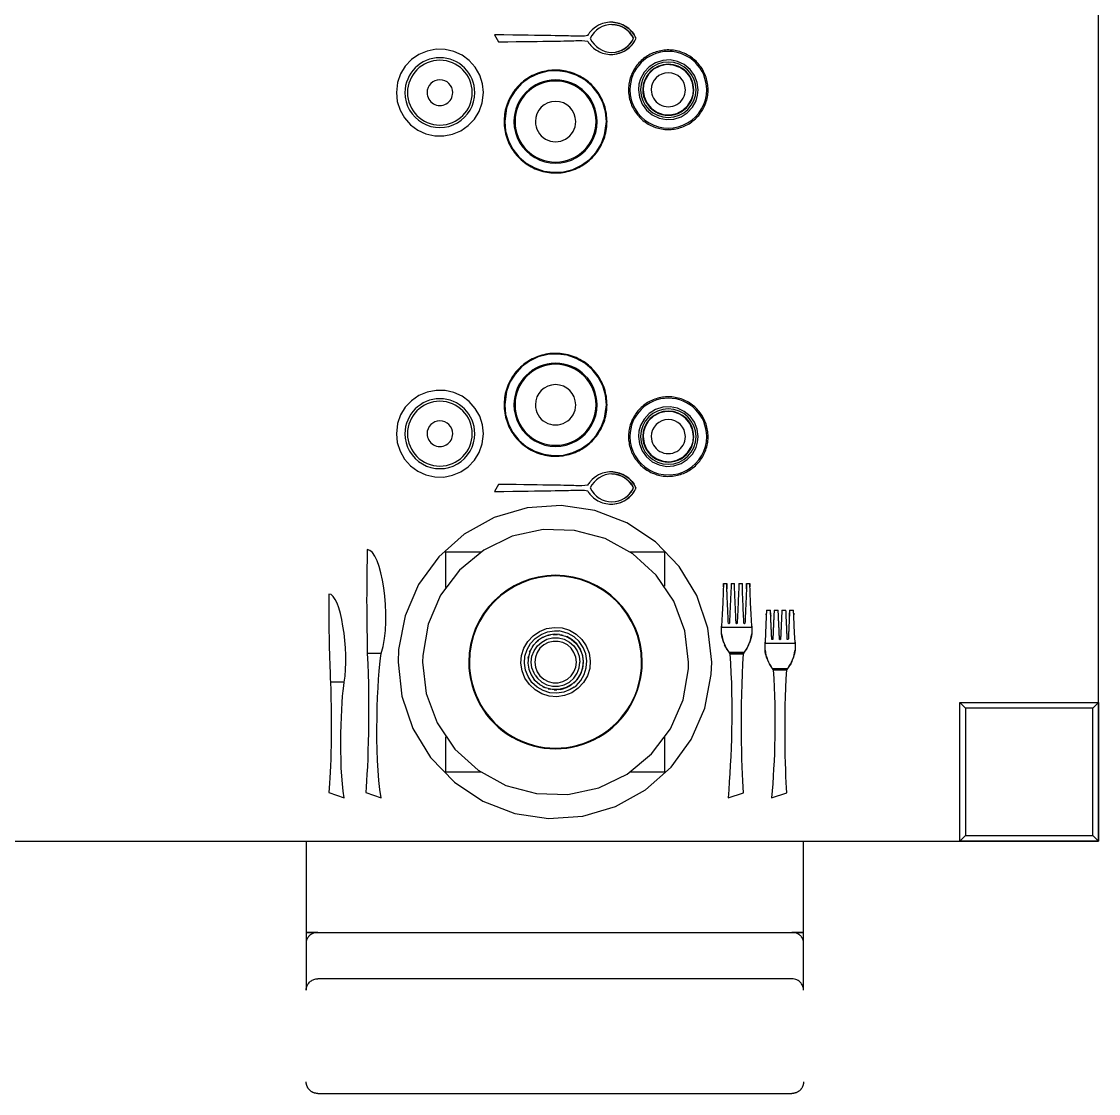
# Model space of a CAD drawing. Header units: metres. Extents: x -658 to -58, y -713 to -118.
# Drawn here: x -327.28 to -326.349, y -197.564 to -196.637 of the extents above; entities that cross this region are included whole.
import ezdxf

# ---------------------------------------------------------------- set-up
doc = ezdxf.new("R2010")
doc.units = ezdxf.units.M
doc.header["$LTSCALE"] = 100
doc.layers.add('plan', color=8, linetype='Continuous')

# ---------------------------------------------------------------- blocks, each defined once
blk = doc.blocks.new('Dinner_table_with_dinner_set_and_chairs_18111 - Dinner_table_with_dinner_set_and_chairs_18111-814789-الدور الاول')
for p, q in [((0.675, 1.21818), (0.265, 1.21818)), ((0.255, 1.12886), (0.255, 1.08797)), ((0.685, 1.08797), (0.685, 1.12886)), ((0.265, 1.11894), (0.675, 1.11894)), ((0.255, 1.08797), (0.255, 1.07881)), ((0.685, 1.07881), (0.685, 1.08797)), ((0.265, 1.07881), (0.255, 1.07881)), ((0.255, 1.07881), (0.255, 1)), ((0.255, 1.07881), (0.265, 1.07881)), ((0.675, 1.07881), (0.265, 1.07881)), ((0.675, 1.07881), (0.265, 1.07881)), ((0.685, 1.07881), (0.675, 1.07881)), ((0.675, 1.07881), (0.685, 1.07881)), ((0.685, 1), (0.685, 1.07881)), ((0, 0.88), (0, 1)), ((0.005, 0.995), (0, 1)), ((0, 1), (0.12, 1)), ((0.12, 1), (0, 1)), ((0, 1), (0, 0.88)), ((0.12, 1), (0.115, 0.995)), ((2.22, 1), (0.12, 1)), ((0.12, 1), (0.12, 0.88)), ((0.005, 0.995), (0.005, 0.885)), ((0.115, 0.995), (0.005, 0.995)), ((0.115, 0.885), (0.115, 0.995)), ((0.28261, 0.9626), (0.26943, 0.95815)), ((0.32028, 0.96251), (0.30693, 0.958)), ((0.63352, 0.95798), (0.62017, 0.9625)), ((0.66546, 0.95798), (0.65211, 0.9625)), ((0.375, 0.94), (0.375, 0.91009)), ((0.40496, 0.94), (0.375, 0.94)), ((0.56443, 0.94), (0.53354, 0.94)), ((0.56443, 0.90964), (0.56443, 0.94)), ((0, 0.88), (0.005, 0.885)), ((0.005, 0.885), (0.115, 0.885)), ((0.12, 0.88), (0.115, 0.885)), ((0.12, 0.88), (0, 0.88)), ((0, 0.88), (0, 0.12)), ((0.45997, 0.86705), (0.46659, 0.86882)), ((0.4706, 0.86896), (0.46845, 0.86897)), ((0.47585, 0.86809), (0.47381, 0.86857)), ((0.48063, 0.86617), (0.47894, 0.86699)), ((0.45369, 0.86318), (0.45158, 0.86113)), ((0.65211, 0.8625), (0.66411, 0.8625)), ((0.28216, 0.85046), (0.26848, 0.85046)), ((0.28122, 0.85174), (0.26943, 0.85174)), ((0.26943, 0.85174), (0.28122, 0.85174)), ((0.49318, 0.84164), (0.49294, 0.84023)), ((0.26232, 0.82882), (0.26232, 0.83461)), ((0.28832, 0.82882), (0.26232, 0.82882)), ((0.28832, 0.83461), (0.28832, 0.82882)), ((0.31966, 0.83653), (0.30598, 0.83653)), ((0.31872, 0.83782), (0.30693, 0.83782)), ((0.30693, 0.83782), (0.31872, 0.83782)), ((0.48949, 0.83185), (0.48822, 0.83009)), ((0.49189, 0.83659), (0.49119, 0.8349)), ((0.62017, 0.83773), (0.63217, 0.83773)), ((0.29982, 0.81489), (0.29982, 0.82069)), ((0.32582, 0.82069), (0.32582, 0.81489)), ((0.46273, 0.82192), (0.46488, 0.82141)), ((0.47144, 0.8211), (0.46783, 0.82106)), ((0.4768, 0.82217), (0.47374, 0.8214)), ((0.48175, 0.82442), (0.47928, 0.82313)), ((0.48605, 0.82771), (0.48419, 0.82609)), ((0.32582, 0.81489), (0.29982, 0.81489)), ((0.2635, 0.80275), (0.26343, 0.80419)), ((0.28721, 0.80419), (0.28714, 0.80275)), ((0.26702, 0.80007), (0.26362, 0.80007)), ((0.27372, 0.80007), (0.27022, 0.80007)), ((0.28042, 0.80007), (0.27692, 0.80007)), ((0.28702, 0.80007), (0.28362, 0.80007)), ((0.30153, 0.77698), (0.3014, 0.77994)), ((0.30432, 0.77698), (0.30153, 0.77698)), ((0.30432, 0.77698), (0.30153, 0.77698)), ((0.31102, 0.77698), (0.30792, 0.77698)), ((0.31772, 0.77698), (0.31462, 0.77698)), ((0.32411, 0.77698), (0.32132, 0.77698)), ((0.32411, 0.77698), (0.32132, 0.77698)), ((0.32424, 0.77994), (0.32411, 0.77698)), ((0.375, 0.77945), (0.375, 0.75)), ((0.56443, 0.75), (0.56443, 0.78059)), ((0.375, 0.75), (0.40532, 0.75)), ((0.53389, 0.75), (0.56443, 0.75)), ((0.51876, 0.69133), (0.52234, 0.69755)), ((0.52234, 0.30245), (0.51876, 0.30867))]:
    blk.add_line(p, q)
at = {"flags": 128}
for points in [[(0.255, 1.20818), (0.25501, 1.20858), (0.25503, 1.20898), (0.25507, 1.20938), (0.25513, 1.20977), (0.2552, 1.21017), (0.25529, 1.21056), (0.25539, 1.21094), (0.25551, 1.21133), (0.25564, 1.2117), (0.25579, 1.21207), (0.25595, 1.21244), (0.25613, 1.2128), (0.25632, 1.21315), (0.25653, 1.21349), (0.25675, 1.21383), (0.25698, 1.21415), (0.25722, 1.21447), (0.25748, 1.21477), (0.25775, 1.21507), (0.25803, 1.21535), (0.25833, 1.21563), (0.25863, 1.21589), (0.25894, 1.21614), (0.25926, 1.21637), (0.2596, 1.2166), (0.25994, 1.2168), (0.26029, 1.217), (0.26064, 1.21718), (0.26101, 1.21735), (0.26138, 1.2175), (0.26175, 1.21764), (0.26213, 1.21776), (0.26252, 1.21787), (0.26291, 1.21796), (0.2633, 1.21803), (0.2637, 1.21809), (0.26409, 1.21814), (0.26449, 1.21817), (0.26489, 1.21818), (0.265, 1.21818)], [(0.675, 1.21818), (0.6754, 1.21817), (0.6758, 1.21815), (0.6762, 1.21811), (0.67659, 1.21805), (0.67699, 1.21798), (0.67738, 1.21789), (0.67776, 1.21779), (0.67815, 1.21767), (0.67852, 1.21754), (0.67889, 1.21739), (0.67926, 1.21723), (0.67962, 1.21705), (0.67997, 1.21686), (0.68031, 1.21665), (0.68065, 1.21643), (0.68097, 1.2162), (0.68129, 1.21596), (0.68159, 1.2157), (0.68189, 1.21543), (0.68217, 1.21515), (0.68245, 1.21486), (0.68271, 1.21455), (0.68296, 1.21424), (0.68319, 1.21392), (0.68341, 1.21358), (0.68362, 1.21324), (0.68382, 1.21289), (0.684, 1.21254), (0.68417, 1.21217), (0.68432, 1.2118), (0.68446, 1.21143), (0.68458, 1.21105), (0.68469, 1.21066), (0.68478, 1.21027), (0.68485, 1.20988), (0.68491, 1.20948), (0.68496, 1.20909), (0.68499, 1.20869), (0.685, 1.20829), (0.685, 1.20818)], [(0.60557, 0.845), (0.60234, 0.87441), (0.59281, 0.90242), (0.57743, 0.9277), (0.55693, 0.94904), (0.53228, 0.96542), (0.50468, 0.97606), (0.47542, 0.98046), (0.4459, 0.97841), (0.41753, 0.97001), (0.39166, 0.95565), (0.36952, 0.93601), (0.35217, 0.91205), (0.34043, 0.88489), (0.33486, 0.85582), (0.33443, 0.845)], [(0.58443, 0.845), (0.58119, 0.87209), (0.57167, 0.89765), (0.55639, 0.92026), (0.53621, 0.93862), (0.51228, 0.95172), (0.48593, 0.95881), (0.45866, 0.95949), (0.43199, 0.95374), (0.40743, 0.94186), (0.38636, 0.92453), (0.36997, 0.90273), (0.35917, 0.87767), (0.35457, 0.85078), (0.35443, 0.845)], [(0.44037, 0.83722), (0.43937, 0.84387), (0.43987, 0.85057), (0.44185, 0.85699), (0.44521, 0.8628), (0.44978, 0.86773), (0.45533, 0.87151), (0.46158, 0.87397), (0.46822, 0.87497), (0.47492, 0.87447), (0.48134, 0.87249), (0.48716, 0.86913), (0.49208, 0.86456), (0.49587, 0.85901), (0.49832, 0.85275)], [(0.45333, 0.86672), (0.45173, 0.86545), (0.44762, 0.86102), (0.4446, 0.85579), (0.44282, 0.85001), (0.44236, 0.84398), (0.44326, 0.838)], [(0.44544, 0.845), (0.44609, 0.85054), (0.448, 0.85578), (0.45107, 0.86044), (0.45513, 0.86427), (0.45997, 0.86705)], [(0.45333, 0.86672), (0.45673, 0.86886), (0.46236, 0.87107), (0.46834, 0.87197), (0.47436, 0.87152), (0.48014, 0.86974), (0.48538, 0.86671), (0.48981, 0.8626), (0.49322, 0.85761), (0.49542, 0.85198)], [(0.45929, 0.86678), (0.45813, 0.86621), (0.45599, 0.86493)], [(0.46548, 0.86868), (0.46313, 0.86817), (0.46085, 0.86743)], [(0.46659, 0.86882), (0.47237, 0.86881), (0.47797, 0.86741), (0.48308, 0.86472), (0.4874, 0.86089), (0.48833, 0.85978)], [(0.45103, 0.8605), (0.45003, 0.85924), (0.44735, 0.85459), (0.44576, 0.84945), (0.44536, 0.84409), (0.44616, 0.83878)], [(0.48703, 0.85645), (0.48515, 0.85893), (0.48136, 0.86228), (0.47687, 0.86464), (0.47196, 0.86585), (0.4669, 0.86585), (0.46198, 0.86464), (0.4575, 0.86228), (0.45371, 0.85893), (0.45083, 0.85476), (0.44904, 0.85003), (0.44843, 0.845)], [(0.48743, 0.845), (0.4869, 0.84931), (0.48537, 0.85337), (0.4829, 0.85694), (0.47965, 0.85981), (0.47581, 0.86183), (0.4716, 0.86287), (0.46726, 0.86287), (0.46304, 0.86183), (0.4592, 0.85981), (0.45595, 0.85694), (0.45349, 0.85337), (0.45195, 0.84931), (0.45143, 0.845)], [(0.49253, 0.8512), (0.49056, 0.8562), (0.48754, 0.86064)], [(0.26943, 0.85174), (0.26895, 0.8511), (0.26848, 0.85046)], [(0.28216, 0.85046), (0.2817, 0.8511), (0.28122, 0.85174)], [(0.49832, 0.85275), (0.49932, 0.84611), (0.49882, 0.83941), (0.49684, 0.83299), (0.49348, 0.82717), (0.48891, 0.82225), (0.48336, 0.81847), (0.47711, 0.81601), (0.47047, 0.81501), (0.46377, 0.81551), (0.45735, 0.81749), (0.45153, 0.82085), (0.44661, 0.82542), (0.44282, 0.83097), (0.44037, 0.83722)], [(0.46605, 0.82122), (0.47024, 0.82101), (0.47556, 0.82181), (0.48056, 0.82377), (0.485, 0.8268), (0.48865, 0.83074), (0.49134, 0.83539), (0.49293, 0.84053), (0.49333, 0.84589), (0.49253, 0.8512)], [(0.49542, 0.85198), (0.49633, 0.846), (0.49587, 0.83997), (0.49409, 0.83419), (0.49107, 0.82896), (0.48696, 0.82452), (0.48196, 0.82112), (0.47633, 0.81891), (0.47035, 0.81801), (0.46634, 0.81816)], [(0.48703, 0.85645), (0.48802, 0.85476), (0.48982, 0.85003), (0.49043, 0.845)], [(0.33443, 0.845), (0.33766, 0.81559), (0.34719, 0.78758), (0.36257, 0.7623), (0.38307, 0.74096), (0.40772, 0.72458), (0.43532, 0.71394), (0.46458, 0.70954), (0.4941, 0.71159), (0.52247, 0.71999), (0.54834, 0.73435), (0.57048, 0.75399), (0.58783, 0.77795), (0.59957, 0.80511), (0.60514, 0.83418), (0.60557, 0.845)], [(0.35443, 0.845), (0.35766, 0.81791), (0.36719, 0.79235), (0.38247, 0.76974), (0.40264, 0.75138), (0.42658, 0.73828), (0.45292, 0.73119), (0.48019, 0.73051), (0.50686, 0.73626), (0.53142, 0.74814), (0.55249, 0.76547), (0.56889, 0.78727), (0.57969, 0.81233), (0.58428, 0.83922), (0.58443, 0.845)], [(0.46654, 0.82119), (0.46092, 0.82257), (0.4558, 0.82526), (0.45147, 0.82909), (0.44819, 0.83385), (0.44614, 0.83926), (0.44544, 0.845)], [(0.44616, 0.83878), (0.44813, 0.83377), (0.45115, 0.82933), (0.45509, 0.82568), (0.45975, 0.82299)], [(0.49043, 0.845), (0.48982, 0.83997), (0.48802, 0.83524), (0.48515, 0.83107), (0.48136, 0.82772), (0.47687, 0.82536), (0.47196, 0.82415), (0.4669, 0.82415), (0.46198, 0.82536), (0.4575, 0.82772), (0.45371, 0.83107), (0.45083, 0.83524), (0.44904, 0.83997), (0.44843, 0.845)], [(0.45143, 0.845), (0.45195, 0.84069), (0.45349, 0.83663), (0.45595, 0.83306), (0.4592, 0.83019), (0.46304, 0.82817), (0.46726, 0.82713), (0.4716, 0.82713), (0.47581, 0.82817), (0.47965, 0.83019), (0.4829, 0.83306), (0.48537, 0.83663), (0.4869, 0.84069), (0.48743, 0.845)], [(0.30693, 0.83782), (0.30645, 0.83718), (0.30598, 0.83653)], [(0.31966, 0.83653), (0.3192, 0.83718), (0.31872, 0.83782)], [(0.44326, 0.838), (0.44547, 0.83237), (0.44888, 0.82738), (0.45331, 0.82326), (0.45855, 0.82024), (0.46432, 0.81846), (0.46634, 0.81816)], [(0.26232, 0.82786), (0.26272, 0.81996), (0.26305, 0.81274), (0.26336, 0.80571), (0.26362, 0.80007)], [(0.28702, 0.80007), (0.28728, 0.80571), (0.2876, 0.81274), (0.28792, 0.81996), (0.28832, 0.82786)], [(0.29982, 0.81393), (0.30033, 0.80354), (0.30077, 0.79386), (0.30119, 0.78453), (0.30153, 0.77698)], [(0.32411, 0.77698), (0.32445, 0.78453), (0.32487, 0.79386), (0.32531, 0.80354), (0.32582, 0.81393)], [(0.41996, 0.70836), (0.4163, 0.70786), (0.41297, 0.70688), (0.4101, 0.7056), (0.40773, 0.70416), (0.40582, 0.70271), (0.40431, 0.70131), (0.40313, 0.70002), (0.40221, 0.69886), (0.40151, 0.69786)], [(0.42073, 0.70649), (0.41755, 0.70625), (0.41457, 0.70556), (0.41195, 0.70455), (0.40975, 0.70336), (0.40797, 0.70211), (0.40655, 0.70089), (0.40544, 0.69975), (0.40457, 0.69871), (0.40389, 0.69779), (0.40336, 0.69697), (0.40295, 0.69626), (0.40262, 0.69564), (0.40237, 0.6951), (0.40217, 0.69465), (0.40207, 0.69441)], [(0.41996, 0.68061), (0.4163, 0.68111), (0.41297, 0.68209), (0.4101, 0.68337), (0.40773, 0.68481), (0.40582, 0.68626), (0.40431, 0.68766), (0.40313, 0.68895), (0.40221, 0.69011), (0.40151, 0.69111)], [(0.42073, 0.68232), (0.41755, 0.68257), (0.41457, 0.68325), (0.41195, 0.68426), (0.40975, 0.68545), (0.40797, 0.6867), (0.40655, 0.68792), (0.40544, 0.68906), (0.40457, 0.6901), (0.40389, 0.69103), (0.40336, 0.69184), (0.40295, 0.69256), (0.40262, 0.69318), (0.40237, 0.69371), (0.40217, 0.69417), (0.40207, 0.69441)], [(0.40633, 0.65), (0.4063, 0.65138), (0.40622, 0.65275), (0.40608, 0.65412), (0.40589, 0.65548), (0.40564, 0.65683), (0.40534, 0.65818), (0.40499, 0.65951), (0.40458, 0.66082), (0.40412, 0.66212), (0.40361, 0.6634), (0.40305, 0.66465), (0.40244, 0.66588), (0.40178, 0.66709), (0.40107, 0.66827), (0.40032, 0.66942), (0.39952, 0.67054), (0.39868, 0.67163), (0.39779, 0.67268), (0.39686, 0.6737), (0.39589, 0.67468), (0.39489, 0.67562), (0.39385, 0.67651), (0.39277, 0.67737), (0.39166, 0.67818), (0.39051, 0.67895), (0.38934, 0.67967), (0.38814, 0.68034), (0.38692, 0.68096), (0.38566, 0.68154), (0.38439, 0.68206), (0.3831, 0.68253), (0.38179, 0.68296), (0.38046, 0.68332), (0.37913, 0.68364), (0.37777, 0.6839), (0.37641, 0.68411), (0.37505, 0.68426), (0.37367, 0.68436), (0.3723, 0.6844), (0.37092, 0.68438), (0.36955, 0.68432), (0.36818, 0.68419), (0.36681, 0.68402), (0.36546, 0.68379), (0.36411, 0.6835), (0.36278, 0.68316), (0.36146, 0.68277), (0.36016, 0.68232), (0.35887, 0.68183), (0.35761, 0.68128), (0.35637, 0.68068), (0.35516, 0.68004), (0.35397, 0.67934), (0.35281, 0.6786), (0.35168, 0.67781), (0.35059, 0.67698), (0.34953, 0.67611), (0.3485, 0.67519), (0.34751, 0.67423), (0.34656, 0.67324), (0.34565, 0.6722), (0.34479, 0.67113), (0.34396, 0.67003), (0.34318, 0.6689), (0.34245, 0.66773), (0.34177, 0.66654), (0.34113, 0.66532), (0.34054, 0.66408), (0.34, 0.66281), (0.33952, 0.66152), (0.33908, 0.66022), (0.3387, 0.6589), (0.33837, 0.65756), (0.33809, 0.65621), (0.33787, 0.65485), (0.33771, 0.65349), (0.33759, 0.65212), (0.33754, 0.65074), (0.33753, 0.65)], [(0.60707, 0.6475), (0.60626, 0.65525), (0.60388, 0.66267), (0.60002, 0.66943), (0.59485, 0.67526), (0.58859, 0.6799), (0.58151, 0.68315), (0.57391, 0.68487), (0.56612, 0.68499), (0.55847, 0.68351), (0.55129, 0.68048), (0.54489, 0.67604), (0.53954, 0.67038), (0.53547, 0.66374), (0.53286, 0.6564), (0.53179, 0.6475)], [(0.39771, 0.65), (0.3969, 0.65641), (0.39452, 0.66242), (0.39072, 0.66765), (0.38574, 0.67177), (0.37989, 0.67453), (0.37354, 0.67574), (0.36709, 0.67533), (0.36094, 0.67333), (0.35548, 0.66986), (0.35106, 0.66515), (0.34795, 0.65948), (0.34658, 0.65473), (0.34614, 0.65)], [(0.3937, 0.65), (0.39289, 0.65589), (0.39051, 0.66135), (0.38675, 0.66595), (0.38188, 0.66937), (0.37626, 0.67134), (0.37032, 0.67172), (0.36451, 0.67047), (0.35924, 0.6677), (0.35493, 0.6636), (0.35188, 0.65849), (0.35057, 0.65425), (0.35015, 0.65)], [(0.51393, 0.6225), (0.51389, 0.62428), (0.51379, 0.62606), (0.51361, 0.62783), (0.51336, 0.62959), (0.51304, 0.63134), (0.51265, 0.63308), (0.51219, 0.6348), (0.51167, 0.6365), (0.51108, 0.63818), (0.51042, 0.63983), (0.50969, 0.64145), (0.5089, 0.64305), (0.50805, 0.64461), (0.50713, 0.64614), (0.50616, 0.64763), (0.50512, 0.64908), (0.50403, 0.65048), (0.50288, 0.65184), (0.50168, 0.65316), (0.50043, 0.65442), (0.49913, 0.65564), (0.49778, 0.6568), (0.49639, 0.6579), (0.49495, 0.65895), (0.49347, 0.65995), (0.49195, 0.66088), (0.4904, 0.66175), (0.48882, 0.66255), (0.4872, 0.6633), (0.48555, 0.66398), (0.48388, 0.66459), (0.48219, 0.66513), (0.48047, 0.66561), (0.47874, 0.66601), (0.47699, 0.66635), (0.47523, 0.66662), (0.47346, 0.66682), (0.47169, 0.66694), (0.46991, 0.667), (0.46813, 0.66698), (0.46635, 0.66689), (0.46458, 0.66673), (0.46281, 0.66651), (0.46106, 0.66621), (0.45932, 0.66584), (0.45759, 0.6654), (0.45589, 0.66489), (0.4542, 0.66431), (0.45254, 0.66367), (0.45091, 0.66296), (0.44931, 0.66219), (0.44773, 0.66135), (0.4462, 0.66046), (0.4447, 0.6595), (0.44324, 0.65848), (0.44182, 0.6574), (0.44045, 0.65627), (0.43912, 0.65508), (0.43784, 0.65385), (0.43661, 0.65256), (0.43544, 0.65122), (0.43432, 0.64984), (0.43325, 0.64841), (0.43224, 0.64695), (0.4313, 0.64544), (0.43041, 0.6439), (0.42958, 0.64232), (0.42882, 0.64071), (0.42813, 0.63907), (0.4275, 0.63741), (0.42694, 0.63572), (0.42644, 0.63401), (0.42602, 0.63228), (0.42566, 0.63054), (0.42537, 0.62878), (0.42516, 0.62701), (0.42501, 0.62524), (0.42494, 0.62346), (0.42493, 0.6225)], [(0.51338, 0.6225), (0.51258, 0.63087), (0.51019, 0.63894), (0.50631, 0.64641), (0.50108, 0.65299), (0.49469, 0.65847), (0.48738, 0.66262), (0.47941, 0.66531), (0.47107, 0.66642), (0.46267, 0.66593), (0.45452, 0.66385), (0.44692, 0.66025), (0.44014, 0.65527), (0.43443, 0.64909), (0.43, 0.64194), (0.42702, 0.63407), (0.42547, 0.6225)], [(0.33753, 0.65), (0.33756, 0.64862), (0.33764, 0.64725), (0.33778, 0.64588), (0.33797, 0.64452), (0.33821, 0.64317), (0.33851, 0.64182), (0.33887, 0.64049), (0.33927, 0.63918), (0.33973, 0.63788), (0.34024, 0.6366), (0.3408, 0.63535), (0.34142, 0.63412), (0.34208, 0.63291), (0.34278, 0.63173), (0.34354, 0.63058), (0.34434, 0.62946), (0.34518, 0.62837), (0.34607, 0.62732), (0.34699, 0.6263), (0.34796, 0.62532), (0.34897, 0.62438), (0.35001, 0.62349), (0.35109, 0.62263), (0.3522, 0.62182), (0.35334, 0.62105), (0.35451, 0.62033), (0.35571, 0.61966), (0.35694, 0.61904), (0.35819, 0.61846), (0.35946, 0.61794), (0.36076, 0.61747), (0.36206, 0.61704), (0.36339, 0.61668), (0.36473, 0.61636), (0.36608, 0.6161), (0.36744, 0.61589), (0.36881, 0.61574), (0.37018, 0.61564), (0.37156, 0.6156), (0.37293, 0.61562), (0.37431, 0.61568), (0.37568, 0.61581), (0.37704, 0.61598), (0.3784, 0.61621), (0.37974, 0.6165), (0.38108, 0.61684), (0.3824, 0.61723), (0.3837, 0.61768), (0.38498, 0.61817), (0.38624, 0.61872), (0.38748, 0.61932), (0.3887, 0.61996), (0.38988, 0.62066), (0.39104, 0.6214), (0.39217, 0.62219), (0.39327, 0.62302), (0.39433, 0.62389), (0.39536, 0.62481), (0.39634, 0.62577), (0.39729, 0.62676), (0.3982, 0.6278), (0.39907, 0.62887), (0.39989, 0.62997), (0.40067, 0.6311), (0.4014, 0.63227), (0.40209, 0.63346), (0.40273, 0.63468), (0.40332, 0.63592), (0.40385, 0.63719), (0.40434, 0.63848), (0.40477, 0.63978), (0.40516, 0.6411), (0.40549, 0.64244), (0.40576, 0.64379), (0.40598, 0.64515), (0.40615, 0.64651), (0.40626, 0.64788), (0.40632, 0.64926), (0.40633, 0.65)], [(0.34614, 0.65), (0.34695, 0.64359), (0.34933, 0.63758), (0.35313, 0.63235), (0.35811, 0.62823), (0.36396, 0.62547), (0.37031, 0.62426), (0.37677, 0.62467), (0.38291, 0.62667), (0.38837, 0.63014), (0.3928, 0.63485), (0.39591, 0.64052), (0.39728, 0.64527), (0.39771, 0.65)], [(0.35015, 0.65), (0.35097, 0.64411), (0.35334, 0.63865), (0.35711, 0.63405), (0.36198, 0.63063), (0.36759, 0.62866), (0.37353, 0.62828), (0.37935, 0.62953), (0.38461, 0.6323), (0.38893, 0.6364), (0.39198, 0.64151), (0.39329, 0.64575), (0.3937, 0.65)], [(0.53179, 0.6475), (0.53259, 0.63975), (0.53498, 0.63233), (0.53884, 0.62557), (0.54401, 0.61974), (0.55027, 0.6151), (0.55735, 0.61185), (0.56495, 0.61013), (0.57274, 0.61001), (0.58039, 0.61149), (0.58756, 0.61452), (0.59397, 0.61896), (0.59932, 0.62462), (0.60339, 0.63126), (0.606, 0.6386), (0.60707, 0.6475)], [(0.42493, 0.6225), (0.42496, 0.62072), (0.42507, 0.61894), (0.42525, 0.61717), (0.4255, 0.61541), (0.42581, 0.61366), (0.4262, 0.61192), (0.42666, 0.6102), (0.42719, 0.6085), (0.42778, 0.60682), (0.42844, 0.60517), (0.42917, 0.60355), (0.42996, 0.60195), (0.43081, 0.60039), (0.43172, 0.59886), (0.4327, 0.59737), (0.43373, 0.59592), (0.43483, 0.59452), (0.43597, 0.59316), (0.43717, 0.59184), (0.43842, 0.59058), (0.43973, 0.58936), (0.44107, 0.5882), (0.44247, 0.5871), (0.44391, 0.58605), (0.44538, 0.58505), (0.4469, 0.58412), (0.44845, 0.58325), (0.45004, 0.58245), (0.45166, 0.5817), (0.4533, 0.58102), (0.45497, 0.58041), (0.45667, 0.57987), (0.45838, 0.57939), (0.46012, 0.57899), (0.46186, 0.57865), (0.46362, 0.57838), (0.46539, 0.57818), (0.46717, 0.57806), (0.46895, 0.578), (0.47073, 0.57802), (0.4725, 0.57811), (0.47428, 0.57827), (0.47604, 0.57849), (0.4778, 0.57879), (0.47954, 0.57916), (0.48126, 0.5796), (0.48297, 0.58011), (0.48465, 0.58069), (0.48631, 0.58133), (0.48795, 0.58204), (0.48955, 0.58281), (0.49112, 0.58365), (0.49266, 0.58454), (0.49416, 0.5855), (0.49562, 0.58652), (0.49703, 0.5876), (0.49841, 0.58873), (0.49973, 0.58992), (0.50101, 0.59115), (0.50224, 0.59244), (0.50342, 0.59378), (0.50454, 0.59516), (0.5056, 0.59659), (0.50661, 0.59805), (0.50756, 0.59956), (0.50845, 0.6011), (0.50927, 0.60268), (0.51003, 0.60429), (0.51073, 0.60593), (0.51136, 0.60759), (0.51192, 0.60928), (0.51241, 0.61099), (0.51284, 0.61272), (0.5132, 0.61446), (0.51348, 0.61622), (0.5137, 0.61799), (0.51384, 0.61976), (0.51392, 0.62154), (0.51393, 0.6225)], [(0.42547, 0.6225), (0.42628, 0.61413), (0.42866, 0.60606), (0.43254, 0.59859), (0.43777, 0.59201), (0.44416, 0.58653), (0.45148, 0.58238), (0.45945, 0.57969), (0.46779, 0.57858), (0.47618, 0.57907), (0.48434, 0.58115), (0.49194, 0.58475), (0.49872, 0.58973), (0.50443, 0.59591), (0.50885, 0.60306), (0.51183, 0.61093), (0.51338, 0.6225)], [(0.51393, 0.3775), (0.51389, 0.37928), (0.51379, 0.38106), (0.51361, 0.38283), (0.51336, 0.38459), (0.51304, 0.38634), (0.51265, 0.38808), (0.51219, 0.3898), (0.51167, 0.3915), (0.51108, 0.39318), (0.51042, 0.39483), (0.50969, 0.39645), (0.5089, 0.39805), (0.50805, 0.39961), (0.50713, 0.40114), (0.50616, 0.40263), (0.50512, 0.40408), (0.50403, 0.40548), (0.50288, 0.40684), (0.50168, 0.40816), (0.50043, 0.40942), (0.49913, 0.41064), (0.49778, 0.4118), (0.49639, 0.4129), (0.49495, 0.41395), (0.49347, 0.41495), (0.49195, 0.41588), (0.4904, 0.41675), (0.48882, 0.41755), (0.4872, 0.4183), (0.48555, 0.41898), (0.48388, 0.41959), (0.48219, 0.42013), (0.48047, 0.42061), (0.47874, 0.42101), (0.47699, 0.42135), (0.47523, 0.42162), (0.47346, 0.42182), (0.47169, 0.42194), (0.46991, 0.422), (0.46813, 0.42198), (0.46635, 0.42189), (0.46458, 0.42173), (0.46281, 0.42151), (0.46106, 0.42121), (0.45932, 0.42084), (0.45759, 0.4204), (0.45589, 0.41989), (0.4542, 0.41931), (0.45254, 0.41867), (0.45091, 0.41796), (0.44931, 0.41719), (0.44773, 0.41635), (0.4462, 0.41546), (0.4447, 0.4145), (0.44324, 0.41348), (0.44182, 0.4124), (0.44045, 0.41127), (0.43912, 0.41008), (0.43784, 0.40885), (0.43661, 0.40756), (0.43544, 0.40622), (0.43432, 0.40484), (0.43325, 0.40341), (0.43224, 0.40195), (0.4313, 0.40044), (0.43041, 0.3989), (0.42958, 0.39732), (0.42882, 0.39571), (0.42813, 0.39407), (0.4275, 0.39241), (0.42694, 0.39072), (0.42644, 0.38901), (0.42602, 0.38728), (0.42566, 0.38554), (0.42537, 0.38378), (0.42516, 0.38201), (0.42501, 0.38024), (0.42494, 0.37846), (0.42493, 0.3775)], [(0.51338, 0.3775), (0.51258, 0.38587), (0.51019, 0.39394), (0.50631, 0.40141), (0.50108, 0.40799), (0.49469, 0.41347), (0.48738, 0.41762), (0.47941, 0.42031), (0.47107, 0.42142), (0.46267, 0.42093), (0.45452, 0.41885), (0.44692, 0.41525), (0.44014, 0.41027), (0.43443, 0.40409), (0.43, 0.39694), (0.42702, 0.38907), (0.42547, 0.3775)], [(0.40633, 0.35), (0.4063, 0.35138), (0.40622, 0.35275), (0.40608, 0.35412), (0.40589, 0.35548), (0.40564, 0.35683), (0.40534, 0.35818), (0.40499, 0.35951), (0.40458, 0.36082), (0.40412, 0.36212), (0.40361, 0.3634), (0.40305, 0.36465), (0.40244, 0.36588), (0.40178, 0.36709), (0.40107, 0.36827), (0.40032, 0.36942), (0.39952, 0.37054), (0.39868, 0.37163), (0.39779, 0.37268), (0.39686, 0.3737), (0.39589, 0.37468), (0.39489, 0.37562), (0.39385, 0.37651), (0.39277, 0.37737), (0.39166, 0.37818), (0.39051, 0.37895), (0.38934, 0.37967), (0.38814, 0.38034), (0.38692, 0.38096), (0.38566, 0.38154), (0.38439, 0.38206), (0.3831, 0.38253), (0.38179, 0.38296), (0.38046, 0.38332), (0.37913, 0.38364), (0.37777, 0.3839), (0.37641, 0.38411), (0.37505, 0.38426), (0.37367, 0.38436), (0.3723, 0.3844), (0.37092, 0.38438), (0.36955, 0.38432), (0.36818, 0.38419), (0.36681, 0.38402), (0.36546, 0.38379), (0.36411, 0.3835), (0.36278, 0.38316), (0.36146, 0.38277), (0.36016, 0.38232), (0.35887, 0.38183), (0.35761, 0.38128), (0.35637, 0.38068), (0.35516, 0.38004), (0.35397, 0.37934), (0.35281, 0.3786), (0.35168, 0.37781), (0.35059, 0.37698), (0.34953, 0.37611), (0.3485, 0.37519), (0.34751, 0.37423), (0.34656, 0.37324), (0.34565, 0.3722), (0.34479, 0.37113), (0.34396, 0.37003), (0.34318, 0.3689), (0.34245, 0.36773), (0.34177, 0.36654), (0.34113, 0.36532), (0.34054, 0.36408), (0.34, 0.36281), (0.33952, 0.36152), (0.33908, 0.36022), (0.3387, 0.3589), (0.33837, 0.35756), (0.33809, 0.35621), (0.33787, 0.35485), (0.33771, 0.35349), (0.33759, 0.35212), (0.33754, 0.35074), (0.33753, 0.35)], [(0.60707, 0.3525), (0.60626, 0.36025), (0.60388, 0.36767), (0.60002, 0.37443), (0.59485, 0.38026), (0.58859, 0.3849), (0.58151, 0.38815), (0.57391, 0.38987), (0.56612, 0.38999), (0.55847, 0.38851), (0.55129, 0.38548), (0.54489, 0.38104), (0.53954, 0.37538), (0.53547, 0.36874), (0.53286, 0.3614), (0.53179, 0.3525)], [(0.39771, 0.35), (0.3969, 0.35641), (0.39452, 0.36242), (0.39072, 0.36765), (0.38574, 0.37177), (0.37989, 0.37453), (0.37354, 0.37574), (0.36709, 0.37533), (0.36094, 0.37333), (0.35548, 0.36986), (0.35106, 0.36515), (0.34795, 0.35948), (0.34658, 0.35473), (0.34614, 0.35)], [(0.42493, 0.3775), (0.42496, 0.37572), (0.42507, 0.37394), (0.42525, 0.37217), (0.4255, 0.37041), (0.42581, 0.36866), (0.4262, 0.36692), (0.42666, 0.3652), (0.42719, 0.3635), (0.42778, 0.36182), (0.42844, 0.36017), (0.42917, 0.35855), (0.42996, 0.35695), (0.43081, 0.35539), (0.43172, 0.35386), (0.4327, 0.35237), (0.43373, 0.35092), (0.43483, 0.34952), (0.43597, 0.34816), (0.43717, 0.34684), (0.43842, 0.34558), (0.43973, 0.34436), (0.44107, 0.3432), (0.44247, 0.3421), (0.44391, 0.34105), (0.44538, 0.34005), (0.4469, 0.33912), (0.44845, 0.33825), (0.45004, 0.33745), (0.45166, 0.3367), (0.4533, 0.33602), (0.45497, 0.33541), (0.45667, 0.33487), (0.45838, 0.33439), (0.46012, 0.33399), (0.46186, 0.33365), (0.46362, 0.33338), (0.46539, 0.33318), (0.46717, 0.33306), (0.46895, 0.333), (0.47073, 0.33302), (0.4725, 0.33311), (0.47428, 0.33327), (0.47604, 0.33349), (0.4778, 0.33379), (0.47954, 0.33416), (0.48126, 0.3346), (0.48297, 0.33511), (0.48465, 0.33569), (0.48631, 0.33633), (0.48795, 0.33704), (0.48955, 0.33781), (0.49112, 0.33865), (0.49266, 0.33954), (0.49416, 0.3405), (0.49562, 0.34152), (0.49703, 0.3426), (0.49841, 0.34373), (0.49973, 0.34492), (0.50101, 0.34615), (0.50224, 0.34744), (0.50342, 0.34878), (0.50454, 0.35016), (0.5056, 0.35159), (0.50661, 0.35305), (0.50756, 0.35456), (0.50845, 0.3561), (0.50927, 0.35768), (0.51003, 0.35929), (0.51073, 0.36093), (0.51136, 0.36259), (0.51192, 0.36428), (0.51241, 0.36599), (0.51284, 0.36772), (0.5132, 0.36946), (0.51348, 0.37122), (0.5137, 0.37299), (0.51384, 0.37476), (0.51392, 0.37654), (0.51393, 0.3775)], [(0.42547, 0.3775), (0.42628, 0.36913), (0.42866, 0.36106), (0.43254, 0.35359), (0.43777, 0.34701), (0.44416, 0.34153), (0.45148, 0.33738), (0.45945, 0.33469), (0.46779, 0.33358), (0.47618, 0.33407), (0.48434, 0.33615), (0.49194, 0.33975), (0.49872, 0.34473), (0.50443, 0.35091), (0.50885, 0.35806), (0.51183, 0.36593), (0.51338, 0.3775)], [(0.3937, 0.35), (0.39289, 0.35589), (0.39051, 0.36135), (0.38675, 0.36595), (0.38188, 0.36937), (0.37626, 0.37134), (0.37032, 0.37172), (0.36451, 0.37047), (0.35924, 0.3677), (0.35493, 0.3636), (0.35188, 0.35849), (0.35057, 0.35425), (0.35015, 0.35)], [(0.33753, 0.35), (0.33756, 0.34862), (0.33764, 0.34725), (0.33778, 0.34588), (0.33797, 0.34452), (0.33821, 0.34317), (0.33851, 0.34182), (0.33887, 0.34049), (0.33927, 0.33918), (0.33973, 0.33788), (0.34024, 0.3366), (0.3408, 0.33535), (0.34142, 0.33412), (0.34208, 0.33291), (0.34278, 0.33173), (0.34354, 0.33058), (0.34434, 0.32946), (0.34518, 0.32837), (0.34607, 0.32732), (0.34699, 0.3263), (0.34796, 0.32532), (0.34897, 0.32438), (0.35001, 0.32349), (0.35109, 0.32263), (0.3522, 0.32182), (0.35334, 0.32105), (0.35451, 0.32033), (0.35571, 0.31966), (0.35694, 0.31904), (0.35819, 0.31846), (0.35946, 0.31794), (0.36076, 0.31747), (0.36206, 0.31704), (0.36339, 0.31668), (0.36473, 0.31636), (0.36608, 0.3161), (0.36744, 0.31589), (0.36881, 0.31574), (0.37018, 0.31564), (0.37156, 0.3156), (0.37293, 0.31562), (0.37431, 0.31568), (0.37568, 0.31581), (0.37704, 0.31598), (0.3784, 0.31621), (0.37974, 0.3165), (0.38108, 0.31684), (0.3824, 0.31723), (0.3837, 0.31768), (0.38498, 0.31817), (0.38624, 0.31872), (0.38748, 0.31932), (0.3887, 0.31996), (0.38988, 0.32066), (0.39104, 0.3214), (0.39217, 0.32219), (0.39327, 0.32302), (0.39433, 0.32389), (0.39536, 0.32481), (0.39634, 0.32577), (0.39729, 0.32676), (0.3982, 0.3278), (0.39907, 0.32887), (0.39989, 0.32997), (0.40067, 0.3311), (0.4014, 0.33227), (0.40209, 0.33346), (0.40273, 0.33468), (0.40332, 0.33592), (0.40385, 0.33719), (0.40434, 0.33848), (0.40477, 0.33978), (0.40516, 0.3411), (0.40549, 0.34244), (0.40576, 0.34379), (0.40598, 0.34515), (0.40615, 0.34651), (0.40626, 0.34788), (0.40632, 0.34926), (0.40633, 0.35)], [(0.34614, 0.35), (0.34695, 0.34359), (0.34933, 0.33758), (0.35313, 0.33235), (0.35811, 0.32823), (0.36396, 0.32547), (0.37031, 0.32426), (0.37677, 0.32467), (0.38291, 0.32667), (0.38837, 0.33014), (0.3928, 0.33485), (0.39591, 0.34052), (0.39728, 0.34527), (0.39771, 0.35)], [(0.35015, 0.35), (0.35097, 0.34411), (0.35334, 0.33865), (0.35711, 0.33405), (0.36198, 0.33063), (0.36759, 0.32866), (0.37353, 0.32828), (0.37935, 0.32953), (0.38461, 0.3323), (0.38893, 0.3364), (0.39198, 0.34151), (0.39329, 0.34575), (0.3937, 0.35)], [(0.53179, 0.3525), (0.53259, 0.34475), (0.53498, 0.33733), (0.53884, 0.33057), (0.54401, 0.32474), (0.55027, 0.3201), (0.55735, 0.31685), (0.56495, 0.31513), (0.57274, 0.31501), (0.58039, 0.31649), (0.58756, 0.31952), (0.59397, 0.32396), (0.59932, 0.32962), (0.60339, 0.33626), (0.606, 0.3436), (0.60707, 0.3525)], [(0.41996, 0.31939), (0.4163, 0.31889), (0.41297, 0.31791), (0.4101, 0.31663), (0.40773, 0.31519), (0.40582, 0.31374), (0.40431, 0.31234), (0.40313, 0.31105), (0.40221, 0.30989), (0.40151, 0.30889)], [(0.42073, 0.31768), (0.41755, 0.31743), (0.41457, 0.31675), (0.41195, 0.31574), (0.40975, 0.31455), (0.40797, 0.3133), (0.40655, 0.31208), (0.40544, 0.31094), (0.40457, 0.3099), (0.40389, 0.30897), (0.40336, 0.30816), (0.40295, 0.30744), (0.40262, 0.30682), (0.40237, 0.30629), (0.40217, 0.30583), (0.40207, 0.30559)], [(0.41996, 0.29164), (0.4163, 0.29214), (0.41297, 0.29312), (0.4101, 0.2944), (0.40773, 0.29584), (0.40582, 0.29729), (0.40431, 0.29869), (0.40313, 0.29998), (0.40221, 0.30114), (0.40151, 0.30214)], [(0.42073, 0.29351), (0.41755, 0.29375), (0.41457, 0.29444), (0.41195, 0.29545), (0.40975, 0.29664), (0.40797, 0.29789), (0.40655, 0.29911), (0.40544, 0.30025), (0.40457, 0.30129), (0.40389, 0.30221), (0.40336, 0.30303), (0.40295, 0.30374), (0.40262, 0.30436), (0.40237, 0.3049), (0.40217, 0.30535), (0.40207, 0.30559)]]:
    blk.add_lwpolyline(points, dxfattribs=at)
for centre, radius, start, end in [((0.46943, 0.845), 0.075, 360, 180), ((0.46943, 0.845), 0.07443, 360, 180), ((0.46943, 0.845), 0.02399, 96.78184, 113.21816), ((0.46943, 0.845), 0.075, 180, 360), ((0.46943, 0.845), 0.07443, 180, 360), ((0.37193, 0.65), 0.03319, 360, 180), ((0.37193, 0.65), 0.024, 0, 180), ((0.37193, 0.65), 0.02208, 360, 180), ((0.56943, 0.6475), 0.03023, 360, 180), ((0.56943, 0.6475), 0.028, 0, 180), ((0.37193, 0.65), 0.01473, 360, 180), ((0.46943, 0.6225), 0.036, 360, 180), ((0.46943, 0.6225), 0.035, 0, 180), ((0.56943, 0.6475), 0.01111, 360, 180), ((0.37193, 0.65), 0.03319, 180, 360), ((0.37193, 0.65), 0.024, 180, 0), ((0.37193, 0.65), 0.02208, 180, 360), ((0.37193, 0.65), 0.01473, 180, 0), ((0.56943, 0.6475), 0.03023, 180, 360), ((0.56943, 0.6475), 0.028, 180, 0), ((0.56943, 0.6475), 0.01111, 180, 0), ((0.46943, 0.6225), 0.01745, 360, 180), ((0.46943, 0.6225), 0.036, 180, 360), ((0.46943, 0.6225), 0.035, 180, 0), ((0.46943, 0.6225), 0.01745, 180, 0), ((0.46943, 0.3775), 0.036, 360, 180), ((0.46943, 0.3775), 0.035, 0, 180), ((0.46943, 0.3775), 0.01745, 360, 180), ((0.37193, 0.35), 0.03319, 360, 180), ((0.56943, 0.3525), 0.03023, 360, 180), ((0.37193, 0.35), 0.024, 0, 180), ((0.46943, 0.3775), 0.036, 180, 360), ((0.46943, 0.3775), 0.035, 180, 0), ((0.46943, 0.3775), 0.01745, 180, 360), ((0.56943, 0.3525), 0.028, 0, 180), ((0.37193, 0.35), 0.02208, 360, 180), ((0.37193, 0.35), 0.01473, 360, 180), ((0.56943, 0.3525), 0.01111, 360, 180), ((0.37193, 0.35), 0.03319, 180, 360), ((0.37193, 0.35), 0.024, 180, 0), ((0.37193, 0.35), 0.02208, 180, 360), ((0.37193, 0.35), 0.01473, 180, 360), ((0.56943, 0.3525), 0.03023, 180, 360), ((0.56943, 0.3525), 0.028, 180, 0), ((0.56943, 0.3525), 0.01111, 180, 360)]:
    blk.add_arc(centre, radius, start, end)
for centre, start_param, end_param in [((0.42073, 0.68502), 5.164912, 7.401458), ((0.42073, 0.7038), 2.02332, 4.259866), ((0.42073, 0.2962), 5.164912, 7.401458), ((0.42073, 0.31498), 2.02332, 4.259866)]:
    blk.add_ellipse(centre, major_axis=(0, 0.02147), ratio=0.965926, start_param=start_param, end_param=end_param)
for points, knots in [([(0.255, 1.12886), (0.255, 1.12775), (0.25538, 1.12553), (0.25721, 1.12223), (0.26051, 1.11962), (0.2635, 1.11894), (0.265, 1.11894)], [-1, -1, -1, -1, -0.785714, -0.571429, -0.285714, 0, 0, 0, 0]), ([(0.685, 1.12886), (0.685, 1.12812), (0.68483, 1.12664), (0.68384, 1.12382), (0.68169, 1.12114), (0.67837, 1.11932), (0.67612, 1.11894), (0.675, 1.11894)], [0, 0, 0, 0, 0.142857, 0.285714, 0.571429, 0.785714, 1, 1, 1, 1]), ([(0.255, 1.08797), (0.255, 1.08718), (0.25517, 1.08597), (0.25573, 1.08446), (0.25622, 1.08356), (0.25668, 1.08288), (0.25719, 1.08223), (0.25776, 1.08163), (0.2584, 1.08108), (0.25908, 1.08057), (0.25999, 1.08002), (0.26116, 1.07948), (0.26282, 1.07897), (0.26413, 1.07881), (0.265, 1.07881)], [0, 0, 0, 0, 0.166667, 0.25, 0.333333, 0.375, 0.416667, 0.5, 0.541667, 0.583333, 0.666667, 0.75, 0.833333, 1, 1, 1, 1]), ([(0.675, 1.07881), (0.67587, 1.07881), (0.67718, 1.07897), (0.67884, 1.07949), (0.68001, 1.08002), (0.68092, 1.08057), (0.6816, 1.08108), (0.68224, 1.08162), (0.68281, 1.08223), (0.68332, 1.08288), (0.68378, 1.08356), (0.68427, 1.08446), (0.68483, 1.08598), (0.685, 1.08716), (0.685, 1.08797)], [-1, -1, -1, -1, -0.833333, -0.75, -0.666667, -0.583333, -0.541667, -0.5, -0.416667, -0.375, -0.333333, -0.25, -0.166667, 0, 0, 0, 0]), ([(0.265, 0.84427), (0.26534, 0.84506), (0.26617, 0.84683), (0.26721, 0.84844), (0.26781, 0.84934)], [0.5284456, 0.5284456, 0.5284456, 0.5284456, 0.6666667, 0.8420739, 0.8420739, 0.8420739, 0.8420739]), ([(0.2829, 0.84938), (0.28348, 0.84848), (0.28443, 0.84681), (0.28534, 0.84507), (0.2857, 0.84429)], [0.1579261, 0.1579261, 0.1579261, 0.1579261, 0.3333333, 0.4715544, 0.4715544, 0.4715544, 0.4715544]), ([(0.26232, 0.83461), (0.26261, 0.83675), (0.26317, 0.83931), (0.26401, 0.84175), (0.26417, 0.84221)], [0, 0, 0, 0, 0.3333333, 0.4106304, 0.4106304, 0.4106304, 0.4106304]), ([(0.28647, 0.84221), (0.28664, 0.84175), (0.28747, 0.83931), (0.28803, 0.83675), (0.28832, 0.83461)], [0.5893696, 0.5893696, 0.5893696, 0.5893696, 0.6666667, 1, 1, 1, 1]), ([(0.3025, 0.83034), (0.30284, 0.83113), (0.30367, 0.83291), (0.30471, 0.83452), (0.30531, 0.83541)], [0.5284456, 0.5284456, 0.5284456, 0.5284456, 0.6666667, 0.8420739, 0.8420739, 0.8420739, 0.8420739]), ([(0.3204, 0.83545), (0.32098, 0.83455), (0.32193, 0.83288), (0.32284, 0.83115), (0.3232, 0.83037)], [0.1579261, 0.1579261, 0.1579261, 0.1579261, 0.3333333, 0.4715544, 0.4715544, 0.4715544, 0.4715544]), ([(0.26702, 0.80007), (0.26706, 0.80083), (0.26711, 0.80205), (0.26719, 0.80382), (0.26726, 0.80522), (0.26732, 0.80672), (0.2674, 0.80831), (0.26746, 0.80968), (0.26751, 0.81077), (0.26754, 0.81159), (0.26758, 0.81241), (0.26763, 0.81351), (0.26769, 0.8149), (0.26777, 0.81658), (0.26787, 0.81887), (0.268, 0.8218), (0.26811, 0.82422), (0.26817, 0.82545)], [-1, -1, -1, -1, -0.875, -0.8125, -0.75, -0.6875, -0.625, -0.5625, -0.53125, -0.5, -0.46875, -0.4375, -0.375, -0.3125, -0.25, -0.125, 0, 0, 0, 0]), ([(0.26907, 0.82545), (0.26913, 0.82422), (0.26924, 0.8218), (0.26937, 0.81887), (0.26947, 0.81658), (0.26955, 0.8149), (0.26961, 0.81351), (0.26966, 0.81241), (0.2697, 0.81159), (0.26974, 0.81077), (0.26979, 0.80968), (0.26985, 0.80831), (0.26992, 0.80672), (0.26999, 0.80522), (0.27005, 0.80382), (0.27013, 0.80205), (0.27018, 0.80083), (0.27022, 0.80007)], [-1, -1, -1, -1, -0.875, -0.75, -0.6875, -0.625, -0.5625, -0.53125, -0.5, -0.46875, -0.4375, -0.375, -0.3125, -0.25, -0.1875, -0.125, 0, 0, 0, 0]), ([(0.27372, 0.80007), (0.27376, 0.80083), (0.27381, 0.80205), (0.27389, 0.80382), (0.27396, 0.80522), (0.27402, 0.80672), (0.2741, 0.80831), (0.27416, 0.80968), (0.27421, 0.81077), (0.27424, 0.81159), (0.27428, 0.81241), (0.27433, 0.81351), (0.27439, 0.8149), (0.27447, 0.81658), (0.27457, 0.81887), (0.2747, 0.8218), (0.27481, 0.82422), (0.27487, 0.82545)], [-1, -1, -1, -1, -0.875, -0.8125, -0.75, -0.6875, -0.625, -0.5625, -0.53125, -0.5, -0.46875, -0.4375, -0.375, -0.3125, -0.25, -0.125, 0, 0, 0, 0]), ([(0.27577, 0.82545), (0.27583, 0.82422), (0.27594, 0.8218), (0.27607, 0.81887), (0.27617, 0.81658), (0.27625, 0.8149), (0.27631, 0.81351), (0.27636, 0.81241), (0.2764, 0.81159), (0.27644, 0.81077), (0.27649, 0.80968), (0.27655, 0.80831), (0.27662, 0.80672), (0.27669, 0.80522), (0.27675, 0.80382), (0.27683, 0.80205), (0.27688, 0.80083), (0.27692, 0.80007)], [-1, -1, -1, -1, -0.875, -0.75, -0.6875, -0.625, -0.5625, -0.53125, -0.5, -0.46875, -0.4375, -0.375, -0.3125, -0.25, -0.1875, -0.125, 0, 0, 0, 0]), ([(0.28042, 0.80007), (0.28046, 0.80083), (0.28051, 0.80205), (0.28059, 0.80382), (0.28066, 0.80522), (0.28072, 0.80672), (0.2808, 0.80831), (0.28086, 0.80968), (0.28091, 0.81077), (0.28094, 0.81159), (0.28098, 0.81241), (0.28103, 0.81351), (0.28109, 0.8149), (0.28117, 0.81658), (0.28127, 0.81887), (0.2814, 0.8218), (0.28151, 0.82422), (0.28157, 0.82545)], [-1, -1, -1, -1, -0.875, -0.8125, -0.75, -0.6875, -0.625, -0.5625, -0.53125, -0.5, -0.46875, -0.4375, -0.375, -0.3125, -0.25, -0.125, 0, 0, 0, 0]), ([(0.28247, 0.82545), (0.28253, 0.82422), (0.28264, 0.8218), (0.28277, 0.81887), (0.28287, 0.81658), (0.28295, 0.8149), (0.28301, 0.81351), (0.28306, 0.81241), (0.2831, 0.81159), (0.28314, 0.81077), (0.28319, 0.80968), (0.28325, 0.80831), (0.28332, 0.80672), (0.28339, 0.80522), (0.28345, 0.80382), (0.28353, 0.80205), (0.28358, 0.80083), (0.28362, 0.80007)], [-1, -1, -1, -1, -0.875, -0.75, -0.6875, -0.625, -0.5625, -0.53125, -0.5, -0.46875, -0.4375, -0.375, -0.3125, -0.25, -0.1875, -0.125, 0, 0, 0, 0]), ([(0.29982, 0.82069), (0.30011, 0.82283), (0.30067, 0.82538), (0.30151, 0.82783), (0.30167, 0.82829)], [0, 0, 0, 0, 0.3333333, 0.4106304, 0.4106304, 0.4106304, 0.4106304]), ([(0.32397, 0.82829), (0.32414, 0.82783), (0.32497, 0.82538), (0.32553, 0.82283), (0.32582, 0.82069)], [0.5893696, 0.5893696, 0.5893696, 0.5893696, 0.6666667, 1, 1, 1, 1]), ([(0.30432, 0.78167), (0.30439, 0.78313), (0.30449, 0.78536), (0.30463, 0.78845), (0.30473, 0.79082), (0.30484, 0.79324), (0.30496, 0.79572), (0.30507, 0.79824), (0.30519, 0.80081), (0.3053, 0.80342), (0.30546, 0.80696), (0.30559, 0.80968), (0.30567, 0.81152)], [-1, -1, -1, -1, -0.833333, -0.75, -0.666667, -0.583333, -0.5, -0.416667, -0.333333, -0.25, -0.166667, 0, 0, 0, 0]), ([(0.30657, 0.81152), (0.30666, 0.80968), (0.30678, 0.80696), (0.30694, 0.80342), (0.30706, 0.80081), (0.30717, 0.79824), (0.30729, 0.79572), (0.3074, 0.79324), (0.30751, 0.79082), (0.30762, 0.78845), (0.30775, 0.78536), (0.30786, 0.78313), (0.30792, 0.78167)], [-1, -1, -1, -1, -0.833333, -0.75, -0.666667, -0.583333, -0.5, -0.416667, -0.333333, -0.25, -0.166667, 0, 0, 0, 0]), ([(0.31102, 0.78167), (0.31109, 0.78313), (0.31119, 0.78536), (0.31133, 0.78845), (0.31143, 0.79082), (0.31154, 0.79324), (0.31166, 0.79572), (0.31177, 0.79824), (0.31189, 0.80081), (0.312, 0.80342), (0.31216, 0.80696), (0.31229, 0.80968), (0.31237, 0.81152)], [-1, -1, -1, -1, -0.833333, -0.75, -0.666667, -0.583333, -0.5, -0.416667, -0.333333, -0.25, -0.166667, 0, 0, 0, 0]), ([(0.31327, 0.81152), (0.31336, 0.80968), (0.31348, 0.80696), (0.31364, 0.80342), (0.31376, 0.80081), (0.31387, 0.79824), (0.31399, 0.79572), (0.3141, 0.79324), (0.31421, 0.79082), (0.31432, 0.78845), (0.31445, 0.78536), (0.31456, 0.78313), (0.31462, 0.78167)], [-1, -1, -1, -1, -0.833333, -0.75, -0.666667, -0.583333, -0.5, -0.416667, -0.333333, -0.25, -0.166667, 0, 0, 0, 0]), ([(0.31772, 0.78167), (0.31779, 0.78313), (0.31789, 0.78536), (0.31803, 0.78845), (0.31813, 0.79082), (0.31824, 0.79324), (0.31836, 0.79572), (0.31847, 0.79824), (0.31859, 0.80081), (0.3187, 0.80342), (0.31886, 0.80696), (0.31899, 0.80968), (0.31907, 0.81152)], [-1, -1, -1, -1, -0.833333, -0.75, -0.666667, -0.583333, -0.5, -0.416667, -0.333333, -0.25, -0.166667, 0, 0, 0, 0]), ([(0.31997, 0.81152), (0.32006, 0.80972), (0.32018, 0.80704), (0.32033, 0.80353), (0.32045, 0.80093), (0.32057, 0.79835), (0.32068, 0.79579), (0.3208, 0.79328), (0.32091, 0.79083), (0.32102, 0.78845), (0.32115, 0.78535), (0.32126, 0.78312), (0.32132, 0.78167)], [-1, -1, -1, -1, -0.833333, -0.75, -0.666667, -0.583333, -0.5, -0.416667, -0.333333, -0.25, -0.166667, 0, 0, 0, 0]), ([(0.44173, 0.69692), (0.44115, 0.69789), (0.43934, 0.70045), (0.43552, 0.70402), (0.43022, 0.70696), (0.42439, 0.70847), (0.41837, 0.70847), (0.41156, 0.70669), (0.40663, 0.70354), (0.40343, 0.70024), (0.40157, 0.69789), (0.40042, 0.6959), (0.39977, 0.69449)], [0.049581, 0.049581, 0.049581, 0.049581, 0.1111111, 0.2222222, 0.3333333, 0.4444444, 0.5555556, 0.6666667, 0.8333333, 0.875, 0.9166667, 1, 1, 1, 1]), ([(0.39977, 0.69449), (0.40064, 0.6926), (0.40276, 0.68917), (0.40874, 0.68356), (0.41636, 0.6805), (0.42439, 0.6805), (0.4312, 0.68227), (0.43614, 0.68542), (0.43934, 0.68871), (0.44065, 0.69036), (0.44141, 0.69151), (0.44173, 0.69204)], [0, 0, 0, 0, 0.1111111, 0.2222222, 0.4444444, 0.5555556, 0.6666667, 0.8333333, 0.875, 0.9166667, 0.950419, 0.950419, 0.950419, 0.950419]), ([(0.44146, 0.69199), (0.44527, 0.69282), (0.45545, 0.69211), (0.47443, 0.69211), (0.51876, 0.69133)], [-0.1143426, -0.1143426, -0.1143426, -0.1143426, -0.0818795, 0, 0, 0, 0]), ([(0.52234, 0.69755), (0.47603, 0.69674), (0.45619, 0.69674), (0.44556, 0.69599), (0.44157, 0.69686)], [-0.1210686, -0.1210686, -0.1210686, -0.1210686, -0.0391891, -0.006726, -0.006726, -0.006726, -0.006726]), ([(0.44173, 0.30795), (0.44115, 0.30892), (0.43934, 0.31148), (0.43552, 0.31505), (0.43022, 0.31799), (0.42439, 0.3195), (0.41837, 0.3195), (0.41156, 0.31772), (0.40663, 0.31457), (0.40343, 0.31127), (0.40157, 0.30892), (0.40042, 0.30693), (0.39977, 0.30551)], [0.049581, 0.049581, 0.049581, 0.049581, 0.1111111, 0.2222222, 0.3333333, 0.4444444, 0.5555556, 0.6666667, 0.8333333, 0.875, 0.9166667, 1, 1, 1, 1]), ([(0.51876, 0.30867), (0.47443, 0.30789), (0.45545, 0.30789), (0.44527, 0.30718), (0.44146, 0.30801)], [0, 0, 0, 0, 0.0818795, 0.1143426, 0.1143426, 0.1143426, 0.1143426]), ([(0.39977, 0.30551), (0.40064, 0.30363), (0.40276, 0.3002), (0.40874, 0.29459), (0.41636, 0.29153), (0.42439, 0.29153), (0.4312, 0.2933), (0.43614, 0.29645), (0.43934, 0.29974), (0.44065, 0.30139), (0.44141, 0.30254), (0.44173, 0.30307)], [0, 0, 0, 0, 0.1111111, 0.2222222, 0.4444444, 0.5555556, 0.6666667, 0.8333333, 0.875, 0.9166667, 0.950419, 0.950419, 0.950419, 0.950419]), ([(0.44157, 0.30314), (0.44556, 0.30401), (0.45619, 0.30326), (0.47603, 0.30326), (0.52234, 0.30245)], [0.006726, 0.006726, 0.006726, 0.006726, 0.0391891, 0.1210686, 0.1210686, 0.1210686, 0.1210686])]:
    blk.add_open_spline(points, degree=3, knots=knots)
for points in [[(0.28122, 0.85174), (0.27839, 0.89218), (0.27994, 0.9303), (0.28261, 0.9626)], [(0.31872, 0.83782), (0.31553, 0.8833), (0.31728, 0.92618), (0.32028, 0.96251)], [(0.62017, 0.9625), (0.62664, 0.92579), (0.62337, 0.8559), (0.62017, 0.83773)], [(0.65211, 0.9625), (0.65729, 0.93308), (0.65467, 0.87706), (0.65211, 0.8625)], [(0.26943, 0.95815), (0.27091, 0.93689), (0.27205, 0.89285), (0.26943, 0.85174)], [(0.30693, 0.958), (0.30861, 0.93399), (0.30989, 0.88425), (0.30693, 0.83782)], [(0.63217, 0.83773), (0.62973, 0.88422), (0.63157, 0.93398), (0.63352, 0.95798)], [(0.66411, 0.8625), (0.66228, 0.89942), (0.66386, 0.93893), (0.66546, 0.95798)], [(0.65211, 0.8625), (0.64764, 0.83515), (0.65504, 0.78582), (0.66544, 0.78624)], [(0.66544, 0.78624), (0.66573, 0.82553), (0.66458, 0.847), (0.66411, 0.8625)], [(0.26848, 0.85046), (0.26684, 0.84816), (0.26418, 0.8432), (0.26274, 0.83757), (0.26232, 0.83461)], [(0.28832, 0.83461), (0.28791, 0.83757), (0.28647, 0.8432), (0.2838, 0.84816), (0.28216, 0.85046)], [(0.26232, 0.82786), (0.26232, 0.82817), (0.26232, 0.82849), (0.26232, 0.82882)], [(0.28832, 0.82882), (0.28832, 0.82849), (0.28832, 0.82817), (0.28832, 0.82786)], [(0.30598, 0.83653), (0.30434, 0.83423), (0.30168, 0.82927), (0.30024, 0.82364), (0.29982, 0.82069)], [(0.32582, 0.82069), (0.32541, 0.82364), (0.32397, 0.82927), (0.3213, 0.83423), (0.31966, 0.83653)], [(0.62017, 0.83773), (0.61029, 0.80607), (0.61996, 0.74773), (0.63217, 0.74773)], [(0.63217, 0.74773), (0.63332, 0.79408), (0.6324, 0.81944), (0.63217, 0.83773)], [(0.26232, 0.82854), (0.26232, 0.82831), (0.26232, 0.82809), (0.26232, 0.82786)], [(0.26817, 0.82545), (0.26826, 0.82549), (0.26846, 0.82556), (0.26878, 0.82556), (0.26898, 0.82549), (0.26907, 0.82545)], [(0.27487, 0.82545), (0.27496, 0.82549), (0.27516, 0.82556), (0.27548, 0.82556), (0.27568, 0.82549), (0.27577, 0.82545)], [(0.27548, 0.82554), (0.27537, 0.82556), (0.27527, 0.82557), (0.27517, 0.82554)], [(0.28157, 0.82545), (0.28166, 0.82549), (0.28186, 0.82556), (0.28218, 0.82556), (0.28238, 0.82549), (0.28247, 0.82545)], [(0.28832, 0.82786), (0.28832, 0.82808), (0.28832, 0.82831), (0.28832, 0.82854)], [(0.29982, 0.81393), (0.29982, 0.81425), (0.29982, 0.81457), (0.29982, 0.81489)], [(0.29982, 0.81462), (0.29982, 0.81439), (0.29982, 0.81416), (0.29982, 0.81394)], [(0.30567, 0.81152), (0.30576, 0.81157), (0.30596, 0.81164), (0.30628, 0.81164), (0.30648, 0.81157), (0.30657, 0.81152)], [(0.30628, 0.81162), (0.30617, 0.81164), (0.30607, 0.81164), (0.30597, 0.81162)], [(0.31237, 0.81152), (0.31246, 0.81157), (0.31266, 0.81164), (0.31298, 0.81164), (0.31318, 0.81157), (0.31327, 0.81152)], [(0.31298, 0.81162), (0.31287, 0.81164), (0.31277, 0.81164), (0.31267, 0.81162)], [(0.31907, 0.81152), (0.31916, 0.81157), (0.31936, 0.81164), (0.31968, 0.81164), (0.31988, 0.81157), (0.31997, 0.81152)], [(0.31968, 0.81162), (0.31957, 0.81164), (0.31947, 0.81164), (0.31937, 0.81162)], [(0.32582, 0.81489), (0.32582, 0.81457), (0.32582, 0.81425), (0.32582, 0.81393)], [(0.32582, 0.81393), (0.32582, 0.81416), (0.32582, 0.81439), (0.32582, 0.81462)], [(0.26726, 0.80523), (0.26721, 0.80429), (0.26718, 0.80343), (0.26714, 0.80259)], [(0.28351, 0.80253), (0.28347, 0.80339), (0.28343, 0.80429), (0.28339, 0.80523)], [(0.30432, 0.78167), (0.30432, 0.78), (0.30432, 0.77844), (0.30432, 0.77698)], [(0.30432, 0.77698), (0.30432, 0.77828), (0.30432, 0.77984), (0.30432, 0.78167)], [(0.30792, 0.78167), (0.30792, 0.77984), (0.30792, 0.77828), (0.30792, 0.77698)], [(0.31102, 0.77698), (0.31102, 0.77828), (0.31102, 0.77984), (0.31102, 0.78167)], [(0.31462, 0.78167), (0.31462, 0.77984), (0.31462, 0.77828), (0.31462, 0.77698)], [(0.31772, 0.77698), (0.31772, 0.77828), (0.31772, 0.77984), (0.31772, 0.78167)], [(0.32132, 0.77698), (0.32132, 0.77844), (0.32132, 0.78), (0.32132, 0.78167)], [(0.32132, 0.78167), (0.32132, 0.77984), (0.32132, 0.77828), (0.32132, 0.77698)]]:
    blk.add_open_spline(points, degree=3)
blk = doc.blocks.new('A$Cb06f5615')
at = {"layer": 'plan', "rotation": 180}
blk.add_blockref('Dinner_table_with_dinner_set_and_chairs_18111 - Dinner_table_with_dinner_set_and_chairs_18111-814789-الدور الاول', (-29.10354, 14.90949), dxfattribs=at)

msp = doc.modelspace()

# ---------------------------------------------------------------- block references
at = {"layer": 'plan'}
msp.add_blockref('A$Cb06f5615', (-297.24561, -211.2557), dxfattribs=at)

doc.saveas('drawing.dxf')
